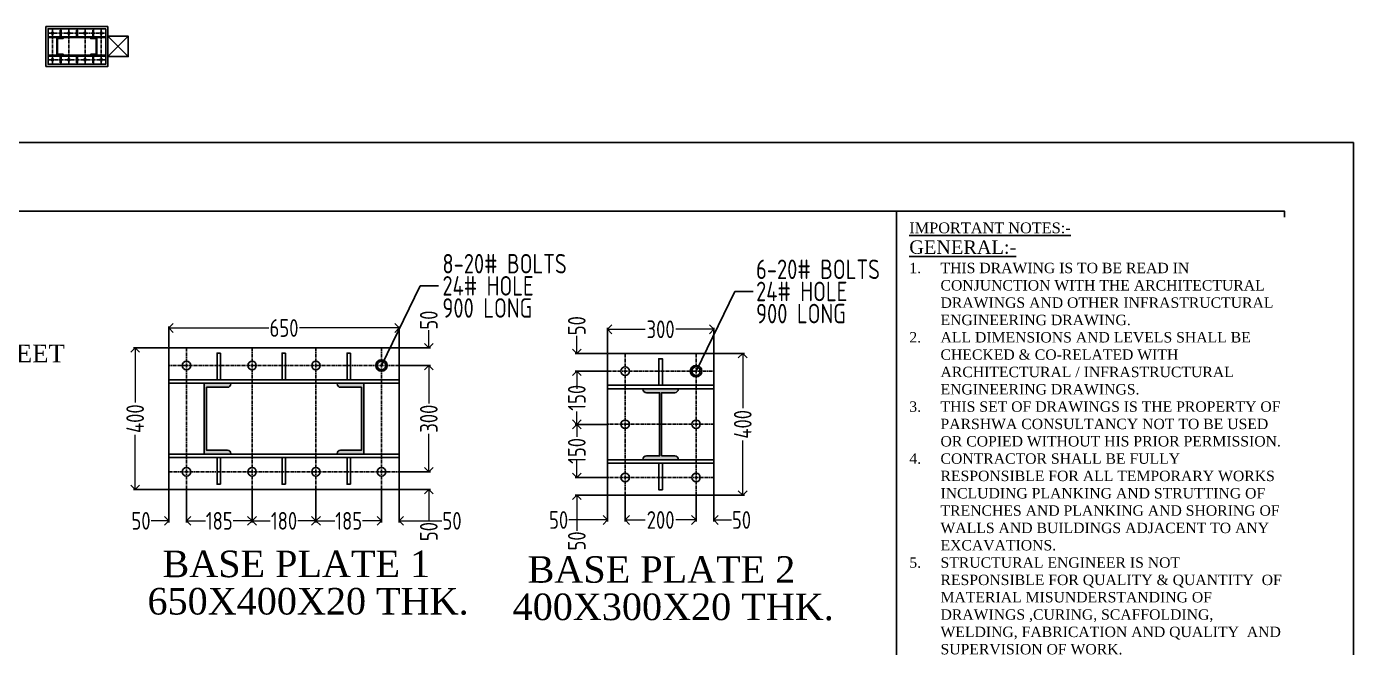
# Model space of a CAD drawing. Header units: millimetres. Extents: x 3470347 to 5996549, y -3470518 to 17149644.
# Drawn here: x 4804204 to 4819179, y 6908406 to 6915419 of the extents above; entities that cross this region are included whole.
import ezdxf

# ---------------------------------------------------------------- set-up
doc = ezdxf.new("R2010")
doc.units = ezdxf.units.MM
doc.header["$MEASUREMENT"] = 0
doc.header["$PDMODE"] = 35
doc.header["$PDSIZE"] = -5
doc.linetypes.add('CENTERX2', pattern=[4, 2.5, -0.5, 0.5, -0.5])
doc.layers.get('0').update_dxf_attribs({"linetype": 'CONTINUOUS', "lineweight": 25})
doc.layers.get('DEFPOINTS').update_dxf_attribs({"linetype": 'CONTINUOUS', "lineweight": 25})
doc.layers.add('Grid', color=44, linetype='CONTINUOUS')
for name, color, linetype, lineweight in [('rDIMension', 1, 'CONTINUOUS', 18), ('rRCC 1', 3, 'CONTINUOUS', 25), ('SHEET', 7, 'CONTINUOUS', 15)]:
    doc.layers.add(name, color=color, linetype=linetype, lineweight=lineweight)
doc.styles.add('Aerial', font='times.ttf')
doc.styles.add('DIM', font='geniso.shx', dxfattribs={"width": 0.85})
doc.styles.add('JAINIL', font='times.ttf')
doc.dimstyles.new('ST-100', dxfattribs={"dimscale": 100, "dimtxt": 7, "dimasz": 5, "dimexe": 0.18, "dimexo": 0.0625, "dimgap": 0.2, "dimtad": 0, "dimdec": 0, "dimzin": 0, "dimdsep": 46, "dimtxsty": 'DIM', "dimblk": 'OPEN90', "dimcen": 0.09, "dimclrd": 256, "dimclrt": 7, "dimadec": 0, "dimazin": 0, "dimtfac": 1, "dimtdec": 0, "dimtofl": 0, "dimtmove": 0, "dimatfit": 3, "dimldrblk": 'OPEN90', "dimfxl": 1, "dimtolj": 1, "dimtzin": 0, "dimlwd": -1, "dimarcsym": 0})
doc.dimstyles.new('ST-25', dxfattribs={"dimscale": 100, "dimtxt": 2.5, "dimasz": 2, "dimexe": 0.18, "dimexo": 0.0625, "dimgap": 0.2, "dimtad": 0, "dimdec": 0, "dimlfac": 0.25, "dimzin": 0, "dimdsep": 46, "dimtxsty": 'DIM', "dimblk": 'OPEN90', "dimcen": 0.09, "dimclrd": 256, "dimclrt": 7, "dimadec": 0, "dimazin": 0, "dimtfac": 1, "dimtdec": 0, "dimtofl": 0, "dimtmove": 0, "dimatfit": 3, "dimldrblk": 'OPEN90', "dimfxl": 1, "dimtolj": 1, "dimtzin": 0, "dimlwd": -1, "dimarcsym": 0})

# ---------------------------------------------------------------- blocks, each defined once
blk = doc.blocks.new('C111')
at = {"transparency": 33554559}
h = blk.add_hatch(color=1, dxfattribs=at)
h.dxf.hatch_style = 1
h.paths.add_polyline_path([(4330012, 6823585), (4330012, 6823785), (4330087, 6823785), (4330087, 6823784, -0.414214), (4330077, 6823774), (4330018, 6823774), (4330018, 6823597), (4330077, 6823597, -0.414214), (4330087, 6823587), (4330087, 6823585)])
h = blk.add_hatch(color=1, dxfattribs=at)
h.dxf.hatch_style = 1
h.paths.add_polyline_path([(4330462, 6823585), (4330462, 6823785), (4330387, 6823785), (4330387, 6823784, 0.414214), (4330397, 6823774), (4330456, 6823774), (4330456, 6823597), (4330397, 6823597, 0.414214), (4330387, 6823587), (4330387, 6823585)])
at = {"color": 8, "linetype": 'CENTERX2', "ltscale": 15}
for p, q in [((4329912, 6823835), (4330562, 6823835)), ((4329962, 6823485), (4329962, 6823885)), ((4330146, 6823485), (4330146, 6823885)), ((4330329, 6823485), (4330329, 6823885)), ((4330512, 6823885), (4330512, 6823485)), ((4330562, 6823535), (4329912, 6823535))]:
    blk.add_line(p, q, dxfattribs=at)
at = {"color": 6}
blk.add_lwpolyline([(4330587, 6823910), (4330587, 6823460), (4329887, 6823460), (4329887, 6823910)], close=True, dxfattribs=at)
at = {"color": 5}
blk.add_lwpolyline([(4330562, 6823885), (4330562, 6823485), (4329912, 6823485), (4329912, 6823885)], close=True, dxfattribs=at)
at = {"color": 4}
for points in [[(4329912, 6823795), (4330562, 6823795)], [(4329912, 6823785), (4330562, 6823785)], [(4329912, 6823585), (4330562, 6823585)], [(4329912, 6823575), (4330562, 6823575)]]:
    blk.add_lwpolyline(points, dxfattribs=at)
at = {"color": 1}
for points in [[(4330018, 6823774), (4330018, 6823597), (4330077, 6823597, -0.414214), (4330087, 6823587), (4330087, 6823585), (4330012, 6823585), (4330012, 6823785), (4330087, 6823785), (4330087, 6823784, -0.414214), (4330077, 6823774)], [(4330456, 6823774), (4330456, 6823597), (4330397, 6823597, 0.414214), (4330387, 6823587), (4330387, 6823585), (4330462, 6823585), (4330462, 6823785), (4330387, 6823785), (4330387, 6823784, 0.414214), (4330397, 6823774)]]:
    blk.add_lwpolyline(points, format="xyb", close=True, dxfattribs=at)
at = {"color": 4}
for points in [[(4330049, 6823870), (4330049, 6823795), (4330059, 6823795), (4330059, 6823870)], [(4330233, 6823870), (4330233, 6823795), (4330243, 6823795), (4330243, 6823870)], [(4330416, 6823870), (4330416, 6823795), (4330426, 6823795), (4330426, 6823870)], [(4330049, 6823500), (4330049, 6823575), (4330059, 6823575), (4330059, 6823500)], [(4330233, 6823500), (4330233, 6823575), (4330243, 6823575), (4330243, 6823500)], [(4330416, 6823500), (4330416, 6823575), (4330426, 6823575), (4330426, 6823500)]]:
    blk.add_lwpolyline(points, close=True, dxfattribs=at)
at = {"color": 2}
for centre in [(4329962, 6823835), (4330146, 6823835), (4330329, 6823835), (4330512, 6823835), (4329962, 6823535), (4330146, 6823535), (4330329, 6823535), (4330512, 6823535)]:
    blk.add_circle(centre, 12, dxfattribs=at)
blk = doc.blocks.new('_Open90')
at = {"color": 0, "linetype": 'ByBlock', "lineweight": -2}
for p, q in [((0, 0), (-1, 0)), ((-0.5, 0.5), (0, 0)), ((0, 0), (-0.5, -0.5))]:
    blk.add_line(p, q, dxfattribs=at)
blk = doc.blocks.new('*D781')
at = {"layer": 'DEFPOINTS', "color": 0}
for p in [(4808410, 6912014), (4805810, 6911790), (4808410, 6911790)]:
    blk.add_point(p, dxfattribs=at)
at = {"layer": 'rDIMension', "color": 0, "lineweight": -2}
for p, q in [((4805810, 6911796), (4805810, 6912032)), ((4808410, 6911796), (4808410, 6912032))]:
    blk.add_line(p, q, dxfattribs=at)
at = {"layer": 'rDIMension'}
for p, q in [((4805910, 6912014), (4806937, 6912014)), ((4808310, 6912014), (4807283, 6912014))]:
    blk.add_line(p, q, dxfattribs=at)
at = {"layer": 'rDIMension', "xscale": 100, "yscale": 100, "zscale": 100, "rotation": 180}
blk.add_blockref('_Open90', (4805810, 6912014), dxfattribs=at)
at = {"layer": 'rDIMension', "xscale": 100, "yscale": 100, "zscale": 100}
blk.add_blockref('_Open90', (4808410, 6912014), dxfattribs=at)
at = {"layer": 'rDIMension', "color": 7, "insert": (4807110, 6912014), "char_height": 200, "attachment_point": 5, "style": 'DIM'}
blk.add_mtext('\\A1;650', dxfattribs=at)
blk = doc.blocks.new('*D782')
at = {"layer": 'DEFPOINTS', "color": 0}
for p in [(4805430, 6911790), (4805810, 6911790), (4805810, 6910190)]:
    blk.add_point(p, dxfattribs=at)
at = {"layer": 'rDIMension', "color": 0, "lineweight": -2}
for p, q in [((4805803, 6911790), (4805412, 6911790)), ((4805803, 6910190), (4805412, 6910190))]:
    blk.add_line(p, q, dxfattribs=at)
at = {"layer": 'rDIMension'}
for p, q in [((4805430, 6911690), (4805430, 6911171)), ((4805430, 6910290), (4805430, 6910808))]:
    blk.add_line(p, q, dxfattribs=at)
at = {"layer": 'rDIMension', "xscale": 100, "yscale": 100, "zscale": 100}
for p, rotation in [((4805430, 6911790), 90), ((4805430, 6910190), 270)]:
    blk.add_blockref('_Open90', p, dxfattribs=dict(at, rotation=rotation))
at = {"layer": 'rDIMension', "color": 7, "insert": (4805430, 6910990), "char_height": 200, "attachment_point": 5, "rotation": 90, "style": 'DIM'}
blk.add_mtext('\\A1;400', dxfattribs=at)
blk = doc.blocks.new('*D783')
at = {"layer": 'DEFPOINTS', "color": 0}
for p in [(4805810, 6910190), (4806010, 6910190), (4805810, 6909836)]:
    blk.add_point(p, dxfattribs=at)
at = {"layer": 'rDIMension', "color": 0, "lineweight": -2}
for p, q in [((4805810, 6910184), (4805810, 6909818)), ((4806010, 6910184), (4806010, 6909818))]:
    blk.add_line(p, q, dxfattribs=at)
at = {"layer": 'rDIMension'}
for p, q in [((4805710, 6909836), (4805610, 6909836)), ((4806110, 6909836), (4806210, 6909836))]:
    blk.add_line(p, q, dxfattribs=at)
at = {"layer": 'rDIMension', "xscale": 100, "yscale": 100, "zscale": 100}
blk.add_blockref('_Open90', (4805810, 6909836), dxfattribs=at)
at = {"layer": 'rDIMension', "xscale": 100, "yscale": 100, "zscale": 100, "rotation": 180}
blk.add_blockref('_Open90', (4806010, 6909836), dxfattribs=at)
at = {"layer": 'rDIMension', "color": 7, "insert": (4805496, 6909836), "char_height": 200, "attachment_point": 5, "style": 'DIM'}
blk.add_mtext('\\A1;50', dxfattribs=at)
blk = doc.blocks.new('*D784')
at = {"layer": 'DEFPOINTS', "color": 0}
for p in [(4806010, 6910190), (4806749, 6910190), (4806749, 6909836)]:
    blk.add_point(p, dxfattribs=at)
at = {"layer": 'rDIMension', "color": 0, "lineweight": -2}
for p, q in [((4806010, 6910184), (4806010, 6909818)), ((4806749, 6910184), (4806749, 6909818))]:
    blk.add_line(p, q, dxfattribs=at)
at = {"layer": 'rDIMension'}
for p, q in [((4806110, 6909836), (4806223, 6909836)), ((4806649, 6909836), (4806535, 6909836))]:
    blk.add_line(p, q, dxfattribs=at)
at = {"layer": 'rDIMension', "xscale": 100, "yscale": 100, "zscale": 100, "rotation": 180}
blk.add_blockref('_Open90', (4806010, 6909836), dxfattribs=at)
at = {"layer": 'rDIMension', "xscale": 100, "yscale": 100, "zscale": 100}
blk.add_blockref('_Open90', (4806749, 6909836), dxfattribs=at)
at = {"layer": 'rDIMension', "color": 7, "insert": (4806379, 6909836), "char_height": 200, "attachment_point": 5, "style": 'DIM'}
blk.add_mtext('\\A1;185', dxfattribs=at)
blk = doc.blocks.new('*D785')
at = {"layer": 'DEFPOINTS', "color": 0}
for p in [(4806749, 6910190), (4807470, 6910190), (4807470, 6909836)]:
    blk.add_point(p, dxfattribs=at)
at = {"layer": 'rDIMension', "color": 0, "lineweight": -2}
for p, q in [((4806749, 6910184), (4806749, 6909818)), ((4807470, 6910184), (4807470, 6909818))]:
    blk.add_line(p, q, dxfattribs=at)
at = {"layer": 'rDIMension'}
for p, q in [((4806849, 6909836), (4806954, 6909836)), ((4807370, 6909836), (4807266, 6909836))]:
    blk.add_line(p, q, dxfattribs=at)
at = {"layer": 'rDIMension', "xscale": 100, "yscale": 100, "zscale": 100, "rotation": 180}
blk.add_blockref('_Open90', (4806749, 6909836), dxfattribs=at)
at = {"layer": 'rDIMension', "xscale": 100, "yscale": 100, "zscale": 100}
blk.add_blockref('_Open90', (4807470, 6909836), dxfattribs=at)
at = {"layer": 'rDIMension', "color": 7, "insert": (4807110, 6909836), "char_height": 200, "attachment_point": 5, "style": 'DIM'}
blk.add_mtext('\\A1;180', dxfattribs=at)
blk = doc.blocks.new('*D786')
at = {"layer": 'DEFPOINTS', "color": 0}
for p in [(4807470, 6910190), (4808210, 6910190), (4808210, 6909836)]:
    blk.add_point(p, dxfattribs=at)
at = {"layer": 'rDIMension', "color": 0, "lineweight": -2}
for p, q in [((4807470, 6910184), (4807470, 6909818)), ((4808210, 6910184), (4808210, 6909818))]:
    blk.add_line(p, q, dxfattribs=at)
at = {"layer": 'rDIMension'}
for p, q in [((4807570, 6909836), (4807684, 6909836)), ((4808110, 6909836), (4807996, 6909836))]:
    blk.add_line(p, q, dxfattribs=at)
at = {"layer": 'rDIMension', "xscale": 100, "yscale": 100, "zscale": 100, "rotation": 180}
blk.add_blockref('_Open90', (4807470, 6909836), dxfattribs=at)
at = {"layer": 'rDIMension', "xscale": 100, "yscale": 100, "zscale": 100}
blk.add_blockref('_Open90', (4808210, 6909836), dxfattribs=at)
at = {"layer": 'rDIMension', "color": 7, "insert": (4807840, 6909836), "char_height": 200, "attachment_point": 5, "style": 'DIM'}
blk.add_mtext('\\A1;185', dxfattribs=at)
blk = doc.blocks.new('*D787')
at = {"layer": 'DEFPOINTS', "color": 0}
for p in [(4808210, 6910190), (4808410, 6910190), (4808410, 6909836)]:
    blk.add_point(p, dxfattribs=at)
at = {"layer": 'rDIMension', "color": 0, "lineweight": -2}
for p, q in [((4808210, 6910184), (4808210, 6909818)), ((4808410, 6910184), (4808410, 6909818))]:
    blk.add_line(p, q, dxfattribs=at)
at = {"layer": 'rDIMension'}
for p, q in [((4808110, 6909836), (4808010, 6909836)), ((4808510, 6909836), (4808892, 6909836))]:
    blk.add_line(p, q, dxfattribs=at)
at = {"layer": 'rDIMension', "xscale": 100, "yscale": 100, "zscale": 100}
blk.add_blockref('_Open90', (4808210, 6909836), dxfattribs=at)
at = {"layer": 'rDIMension', "xscale": 100, "yscale": 100, "zscale": 100, "rotation": 180}
blk.add_blockref('_Open90', (4808410, 6909836), dxfattribs=at)
at = {"layer": 'rDIMension', "color": 7, "insert": (4809006, 6909836), "char_height": 200, "attachment_point": 5, "style": 'DIM'}
blk.add_mtext('\\A1;50', dxfattribs=at)
blk = doc.blocks.new('*D788')
at = {"layer": 'DEFPOINTS', "color": 0}
for p in [(4808410, 6911790), (4808744, 6911790), (4808410, 6911590)]:
    blk.add_point(p, dxfattribs=at)
at = {"layer": 'rDIMension'}
for p, q in [((4808744, 6911890), (4808744, 6911990)), ((4808744, 6911490), (4808744, 6911390))]:
    blk.add_line(p, q, dxfattribs=at)
at = {"layer": 'rDIMension', "color": 0, "lineweight": -2}
for p, q in [((4808416, 6911790), (4808762, 6911790)), ((4808416, 6911590), (4808762, 6911590))]:
    blk.add_line(p, q, dxfattribs=at)
at = {"layer": 'rDIMension', "xscale": 100, "yscale": 100, "zscale": 100}
for p, rotation in [((4808744, 6911790), 270), ((4808744, 6911590), 90)]:
    blk.add_blockref('_Open90', p, dxfattribs=dict(at, rotation=rotation))
at = {"layer": 'rDIMension', "color": 7, "insert": (4808744, 6912103), "char_height": 200, "attachment_point": 5, "rotation": 90, "style": 'DIM'}
blk.add_mtext('\\A1;50', dxfattribs=at)
blk = doc.blocks.new('*D789')
at = {"layer": 'DEFPOINTS', "color": 0}
for p in [(4808410, 6911590), (4808410, 6910390), (4808744, 6910390)]:
    blk.add_point(p, dxfattribs=at)
at = {"layer": 'rDIMension', "color": 0, "lineweight": -2}
for p, q in [((4808416, 6911590), (4808762, 6911590)), ((4808416, 6910390), (4808762, 6910390))]:
    blk.add_line(p, q, dxfattribs=at)
at = {"layer": 'rDIMension'}
for p, q in [((4808744, 6911490), (4808744, 6911163)), ((4808744, 6910490), (4808744, 6910817))]:
    blk.add_line(p, q, dxfattribs=at)
at = {"layer": 'rDIMension', "xscale": 100, "yscale": 100, "zscale": 100}
for p, rotation in [((4808744, 6911590), 90), ((4808744, 6910390), 270)]:
    blk.add_blockref('_Open90', p, dxfattribs=dict(at, rotation=rotation))
at = {"layer": 'rDIMension', "color": 7, "insert": (4808744, 6910990), "char_height": 200, "attachment_point": 5, "rotation": 90, "style": 'DIM'}
blk.add_mtext('\\A1;300', dxfattribs=at)
blk = doc.blocks.new('*D790')
at = {"layer": 'DEFPOINTS', "color": 0}
for p in [(4808410, 6910390), (4808410, 6910190), (4808744, 6910190)]:
    blk.add_point(p, dxfattribs=at)
at = {"layer": 'rDIMension'}
for p, q in [((4808744, 6910490), (4808744, 6910590)), ((4808744, 6910090), (4808744, 6909829))]:
    blk.add_line(p, q, dxfattribs=at)
at = {"layer": 'rDIMension', "color": 0, "lineweight": -2}
for p, q in [((4808416, 6910390), (4808762, 6910390)), ((4808416, 6910190), (4808762, 6910190))]:
    blk.add_line(p, q, dxfattribs=at)
at = {"layer": 'rDIMension', "xscale": 100, "yscale": 100, "zscale": 100}
for p, rotation in [((4808744, 6910390), 270), ((4808744, 6910190), 90)]:
    blk.add_blockref('_Open90', p, dxfattribs=dict(at, rotation=rotation))
at = {"layer": 'rDIMension', "color": 7, "insert": (4808744, 6909715), "char_height": 200, "attachment_point": 5, "rotation": 90, "style": 'DIM'}
blk.add_mtext('\\A1;50', dxfattribs=at)
blk = doc.blocks.new('*D791')
at = {"layer": 'DEFPOINTS', "color": 0}
for p in [(4810760, 6911999), (4810760, 6911726), (4811960, 6911726)]:
    blk.add_point(p, dxfattribs=at)
at = {"layer": 'rDIMension', "color": 0, "lineweight": -2}
for p, q in [((4810760, 6911733), (4810760, 6912017)), ((4811960, 6911733), (4811960, 6912017))]:
    blk.add_line(p, q, dxfattribs=at)
at = {"layer": 'rDIMension'}
for p, q in [((4810860, 6911999), (4811187, 6911999)), ((4811860, 6911999), (4811533, 6911999))]:
    blk.add_line(p, q, dxfattribs=at)
at = {"layer": 'rDIMension', "xscale": 100, "yscale": 100, "zscale": 100, "rotation": 180}
blk.add_blockref('_Open90', (4810760, 6911999), dxfattribs=at)
at = {"layer": 'rDIMension', "xscale": 100, "yscale": 100, "zscale": 100}
blk.add_blockref('_Open90', (4811960, 6911999), dxfattribs=at)
at = {"layer": 'rDIMension', "color": 7, "insert": (4811360, 6911999), "char_height": 200, "attachment_point": 5, "style": 'DIM'}
blk.add_mtext('\\A1;300', dxfattribs=at)
blk = doc.blocks.new('*D792')
at = {"layer": 'DEFPOINTS', "color": 0}
for p in [(4811960, 6911726), (4811960, 6910126), (4812287, 6910126)]:
    blk.add_point(p, dxfattribs=at)
at = {"layer": 'rDIMension', "color": 0, "lineweight": -2}
for p, q in [((4811966, 6911726), (4812305, 6911726)), ((4811966, 6910126), (4812305, 6910126))]:
    blk.add_line(p, q, dxfattribs=at)
at = {"layer": 'rDIMension'}
for p, q in [((4812287, 6911626), (4812287, 6911108)), ((4812287, 6910226), (4812287, 6910745))]:
    blk.add_line(p, q, dxfattribs=at)
at = {"layer": 'rDIMension', "xscale": 100, "yscale": 100, "zscale": 100}
for p, rotation in [((4812287, 6911726), 90), ((4812287, 6910126), 270)]:
    blk.add_blockref('_Open90', p, dxfattribs=dict(at, rotation=rotation))
at = {"layer": 'rDIMension', "color": 7, "insert": (4812287, 6910926), "char_height": 200, "attachment_point": 5, "rotation": 90, "style": 'DIM'}
blk.add_mtext('\\A1;400', dxfattribs=at)
blk = doc.blocks.new('*D793')
at = {"layer": 'DEFPOINTS', "color": 0}
for p in [(4810414, 6911726), (4810760, 6911726), (4810760, 6911526)]:
    blk.add_point(p, dxfattribs=at)
at = {"layer": 'rDIMension'}
for p, q in [((4810414, 6911826), (4810414, 6911926)), ((4810414, 6911426), (4810414, 6911326))]:
    blk.add_line(p, q, dxfattribs=at)
at = {"layer": 'rDIMension', "color": 0, "lineweight": -2}
for p, q in [((4810753, 6911726), (4810396, 6911726)), ((4810753, 6911526), (4810396, 6911526))]:
    blk.add_line(p, q, dxfattribs=at)
at = {"layer": 'rDIMension', "xscale": 100, "yscale": 100, "zscale": 100}
for p, rotation in [((4810414, 6911726), 270), ((4810414, 6911526), 90)]:
    blk.add_blockref('_Open90', p, dxfattribs=dict(at, rotation=rotation))
at = {"layer": 'rDIMension', "color": 7, "insert": (4810414, 6912040), "char_height": 200, "attachment_point": 5, "rotation": 90, "style": 'DIM'}
blk.add_mtext('\\A1;50', dxfattribs=at)
blk = doc.blocks.new('*D794')
at = {"layer": 'DEFPOINTS', "color": 0}
for p in [(4810760, 6911526), (4810414, 6910926), (4810760, 6910926)]:
    blk.add_point(p, dxfattribs=at)
at = {"layer": 'rDIMension', "color": 0, "lineweight": -2}
for p, q in [((4810753, 6911526), (4810396, 6911526)), ((4810753, 6910926), (4810396, 6910926))]:
    blk.add_line(p, q, dxfattribs=at)
at = {"layer": 'rDIMension'}
for p, q in [((4810414, 6911426), (4810414, 6911383)), ((4810414, 6911026), (4810414, 6911070))]:
    blk.add_line(p, q, dxfattribs=at)
at = {"layer": 'rDIMension', "xscale": 100, "yscale": 100, "zscale": 100}
for p, rotation in [((4810414, 6911526), 90), ((4810414, 6910926), 270)]:
    blk.add_blockref('_Open90', p, dxfattribs=dict(at, rotation=rotation))
at = {"layer": 'rDIMension', "color": 7, "insert": (4810414, 6911226), "char_height": 200, "attachment_point": 5, "rotation": 90, "style": 'DIM'}
blk.add_mtext('\\A1;150', dxfattribs=at)
blk = doc.blocks.new('*D795')
at = {"layer": 'DEFPOINTS', "color": 0}
for p in [(4810760, 6910926), (4810414, 6910326), (4810760, 6910326)]:
    blk.add_point(p, dxfattribs=at)
at = {"layer": 'rDIMension', "color": 0, "lineweight": -2}
for p, q in [((4810753, 6910926), (4810396, 6910926)), ((4810753, 6910326), (4810396, 6910326))]:
    blk.add_line(p, q, dxfattribs=at)
at = {"layer": 'rDIMension'}
for p, q in [((4810414, 6910826), (4810414, 6910783)), ((4810414, 6910426), (4810414, 6910470))]:
    blk.add_line(p, q, dxfattribs=at)
at = {"layer": 'rDIMension', "xscale": 100, "yscale": 100, "zscale": 100}
for p, rotation in [((4810414, 6910926), 90), ((4810414, 6910326), 270)]:
    blk.add_blockref('_Open90', p, dxfattribs=dict(at, rotation=rotation))
at = {"layer": 'rDIMension', "color": 7, "insert": (4810414, 6910626), "char_height": 200, "attachment_point": 5, "rotation": 90, "style": 'DIM'}
blk.add_mtext('\\A1;150', dxfattribs=at)
blk = doc.blocks.new('*D796')
at = {"layer": 'DEFPOINTS', "color": 0}
for p in [(4810760, 6910326), (4810414, 6910126), (4810760, 6910126)]:
    blk.add_point(p, dxfattribs=at)
at = {"layer": 'rDIMension'}
for p, q in [((4810414, 6910426), (4810414, 6910526)), ((4810414, 6910026), (4810414, 6909722))]:
    blk.add_line(p, q, dxfattribs=at)
at = {"layer": 'rDIMension', "color": 0, "lineweight": -2}
for p, q in [((4810753, 6910326), (4810396, 6910326)), ((4810753, 6910126), (4810396, 6910126))]:
    blk.add_line(p, q, dxfattribs=at)
at = {"layer": 'rDIMension', "xscale": 100, "yscale": 100, "zscale": 100}
for p, rotation in [((4810414, 6910326), 270), ((4810414, 6910126), 90)]:
    blk.add_blockref('_Open90', p, dxfattribs=dict(at, rotation=rotation))
at = {"layer": 'rDIMension', "color": 7, "insert": (4810414, 6909609), "char_height": 200, "attachment_point": 5, "rotation": 90, "style": 'DIM'}
blk.add_mtext('\\A1;50', dxfattribs=at)
blk = doc.blocks.new('*D797')
at = {"layer": 'DEFPOINTS', "color": 0}
for p in [(4810760, 6910126), (4810960, 6910126), (4810760, 6909846)]:
    blk.add_point(p, dxfattribs=at)
at = {"layer": 'rDIMension', "color": 0, "lineweight": -2}
for p, q in [((4810760, 6910120), (4810760, 6909828)), ((4810960, 6910120), (4810960, 6909828))]:
    blk.add_line(p, q, dxfattribs=at)
at = {"layer": 'rDIMension'}
for p, q in [((4810660, 6909846), (4810323, 6909846)), ((4811060, 6909846), (4811160, 6909846))]:
    blk.add_line(p, q, dxfattribs=at)
at = {"layer": 'rDIMension', "xscale": 100, "yscale": 100, "zscale": 100}
blk.add_blockref('_Open90', (4810760, 6909846), dxfattribs=at)
at = {"layer": 'rDIMension', "xscale": 100, "yscale": 100, "zscale": 100, "rotation": 180}
blk.add_blockref('_Open90', (4810960, 6909846), dxfattribs=at)
at = {"layer": 'rDIMension', "color": 7, "insert": (4810209, 6909846), "char_height": 200, "attachment_point": 5, "style": 'DIM'}
blk.add_mtext('\\A1;50', dxfattribs=at)
blk = doc.blocks.new('*D798')
at = {"layer": 'DEFPOINTS', "color": 0}
for p in [(4810960, 6910126), (4811760, 6910126), (4811760, 6909846)]:
    blk.add_point(p, dxfattribs=at)
at = {"layer": 'rDIMension', "color": 0, "lineweight": -2}
for p, q in [((4810960, 6910120), (4810960, 6909828)), ((4811760, 6910120), (4811760, 6909828))]:
    blk.add_line(p, q, dxfattribs=at)
at = {"layer": 'rDIMension'}
for p, q in [((4811060, 6909846), (4811187, 6909846)), ((4811660, 6909846), (4811533, 6909846))]:
    blk.add_line(p, q, dxfattribs=at)
at = {"layer": 'rDIMension', "xscale": 100, "yscale": 100, "zscale": 100, "rotation": 180}
blk.add_blockref('_Open90', (4810960, 6909846), dxfattribs=at)
at = {"layer": 'rDIMension', "xscale": 100, "yscale": 100, "zscale": 100}
blk.add_blockref('_Open90', (4811760, 6909846), dxfattribs=at)
at = {"layer": 'rDIMension', "color": 7, "insert": (4811360, 6909846), "char_height": 200, "attachment_point": 5, "style": 'DIM'}
blk.add_mtext('\\A1;200', dxfattribs=at)
blk = doc.blocks.new('*D799')
at = {"layer": 'DEFPOINTS', "color": 0}
for p in [(4811760, 6910126), (4811960, 6910126), (4811960, 6909846)]:
    blk.add_point(p, dxfattribs=at)
at = {"layer": 'rDIMension', "color": 0, "lineweight": -2}
for p, q in [((4811760, 6910120), (4811760, 6909828)), ((4811960, 6910120), (4811960, 6909828))]:
    blk.add_line(p, q, dxfattribs=at)
at = {"layer": 'rDIMension'}
for p, q in [((4811660, 6909846), (4811560, 6909846)), ((4812060, 6909846), (4812160, 6909846))]:
    blk.add_line(p, q, dxfattribs=at)
at = {"layer": 'rDIMension', "xscale": 100, "yscale": 100, "zscale": 100}
blk.add_blockref('_Open90', (4811760, 6909846), dxfattribs=at)
at = {"layer": 'rDIMension', "xscale": 100, "yscale": 100, "zscale": 100, "rotation": 180}
blk.add_blockref('_Open90', (4811960, 6909846), dxfattribs=at)
at = {"layer": 'rDIMension', "color": 7, "insert": (4812273, 6909846), "char_height": 200, "attachment_point": 5, "style": 'DIM'}
blk.add_mtext('\\A1;50', dxfattribs=at)

msp = doc.modelspace()

# ---------------------------------------------------------------- hatches: boundary and pattern name
at = {"transparency": 33554559}
h = msp.add_hatch(color=1, dxfattribs=at)
h.dxf.hatch_style = 1
h.paths.add_polyline_path([(4806209.71, 6910589.75), (4806209.71, 6911389.75), (4806509.71, 6911389.75), (4806509.71, 6911384.15, -0.41421356), (4806469.71, 6911344.15), (4806234.11, 6911344.15), (4806234.11, 6910635.35), (4806469.71, 6910635.35, -0.41421356), (4806509.71, 6910595.35), (4806509.71, 6910589.75)])
h = msp.add_hatch(color=1, dxfattribs=at)
h.dxf.hatch_style = 1
h.paths.add_polyline_path([(4807709.71, 6910595.35), (4807709.71, 6910589.75), (4808009.71, 6910589.75), (4808009.71, 6911389.75), (4807709.71, 6911389.75), (4807709.71, 6911384.15, 0.41421356), (4807749.71, 6911344.15), (4807985.31, 6911344.15), (4807985.31, 6910635.35), (4807749.71, 6910635.35, 0.41421356)])
h = msp.add_hatch(color=1, dxfattribs=at)
h.dxf.hatch_style = 1
h.paths.add_polyline_path([(4811159.72, 6910526.48), (4811559.72, 6910526.48), (4811559.72, 6910529.68, 0.41421356), (4811519.72, 6910569.68), (4811371.12, 6910569.68), (4811371.12, 6911283.28), (4811519.72, 6911283.28, 0.41421356), (4811559.72, 6911323.28), (4811559.72, 6911326.48), (4811159.72, 6911326.48), (4811159.72, 6911323.28, 0.41421356), (4811199.72, 6911283.28), (4811348.32, 6911283.28), (4811348.32, 6910569.68), (4811199.72, 6910569.68, 0.41421356), (4811159.72, 6910529.68)])

# ---------------------------------------------------------------- linework, layer by layer
at = {"color": 8, "linetype": 'CENTERX2', "ltscale": 15}
for p, q in [((4806009.71, 6911789.75), (4806009.71, 6910189.75)), ((4806749.04, 6910189.75), (4806749.04, 6911789.75)), ((4807470.38, 6910189.75), (4807470.38, 6911789.75)), ((4808209.71, 6910189.75), (4808209.71, 6911789.75)), ((4810959.72, 6910126.48), (4810959.72, 6911726.48)), ((4811759.72, 6911726.48), (4811759.72, 6910126.48)), ((4808409.71, 6911589.75), (4805809.71, 6911589.75)), ((4810759.72, 6911526.48), (4811959.72, 6911526.48)), ((4811959.72, 6910926.48), (4810759.72, 6910926.48)), ((4805809.71, 6910389.75), (4808409.71, 6910389.75)), ((4811959.72, 6910326.48), (4810759.72, 6910326.48))]:
    msp.add_line(p, q, dxfattribs=at)
at = {"color": 6}
for points in [[(4805122.67, 6915078.53), (4805352.67, 6915078.53), (4805352.67, 6915308.53), (4805122.67, 6915308.53), (4805122.67, 6915078.53)], [(4805122.67, 6915078.53), (4805352.67, 6915308.53)], [(4805352.67, 6915078.53), (4805122.67, 6915308.53)]]:
    msp.add_lwpolyline(points, dxfattribs=at)
at = {"lineweight": 25, "elevation": 0}
msp.add_lwpolyline([(4818401.82, 6899081.43), (4814023.3, 6899081.43), (4814023.3, 6913332.78), (4818401.82, 6913332.78)], close=True, dxfattribs=at)
at = {"color": 5}
for points in [[(4805809.71, 6911789.75), (4805809.71, 6910189.75), (4808409.71, 6910189.75), (4808409.71, 6911789.75)], [(4810759.72, 6911726.48), (4811959.72, 6911726.48), (4811959.72, 6910126.48), (4810759.72, 6910126.48)]]:
    msp.add_lwpolyline(points, close=True, dxfattribs=at)
at = {"color": 4}
for points in [[(4806394.02, 6911729.75), (4806394.02, 6911429.75), (4806354.02, 6911429.75), (4806354.02, 6911729.75)], [(4807127.35, 6911729.75), (4807127.35, 6911429.75), (4807087.35, 6911429.75), (4807087.35, 6911729.75)], [(4807860.68, 6911729.75), (4807860.68, 6911429.75), (4807820.68, 6911429.75), (4807820.68, 6911729.75)], [(4811379.72, 6911366.48), (4811379.72, 6911666.48), (4811339.72, 6911666.48), (4811339.72, 6911366.48)], [(4806394.02, 6910249.75), (4806394.02, 6910549.75), (4806354.02, 6910549.75), (4806354.02, 6910249.75)], [(4807127.35, 6910249.75), (4807127.35, 6910549.75), (4807087.35, 6910549.75), (4807087.35, 6910249.75)], [(4807860.68, 6910249.75), (4807860.68, 6910549.75), (4807820.68, 6910549.75), (4807820.68, 6910249.75)], [(4811379.72, 6910486.48), (4811379.72, 6910186.48), (4811339.72, 6910186.48), (4811339.72, 6910486.48)]]:
    msp.add_lwpolyline(points, close=True, dxfattribs=at)
for points in [[(4808409.71, 6911429.75), (4805809.71, 6911429.75)], [(4808409.71, 6911389.75), (4805809.71, 6911389.75)], [(4810759.72, 6911366.48), (4811959.72, 6911366.48)], [(4810759.72, 6911326.48), (4811959.72, 6911326.48)], [(4808409.71, 6910589.75), (4805809.71, 6910589.75)], [(4808409.71, 6910549.75), (4805809.71, 6910549.75)], [(4810759.72, 6910526.48), (4811959.72, 6910526.48)], [(4810759.72, 6910486.48), (4811959.72, 6910486.48)]]:
    msp.add_lwpolyline(points, dxfattribs=at)
at = {"color": 1}
for points in [[(4806234.11, 6911344.15), (4806234.11, 6910635.35), (4806469.71, 6910635.35, -0.41421356), (4806509.71, 6910595.35), (4806509.71, 6910589.75), (4806209.71, 6910589.75), (4806209.71, 6911389.75), (4806509.71, 6911389.75), (4806509.71, 6911384.15, -0.41421356), (4806469.71, 6911344.15)], [(4807985.31, 6911344.15), (4807985.31, 6910635.35), (4807749.71, 6910635.35, 0.41421356), (4807709.71, 6910595.35), (4807709.71, 6910589.75), (4808009.71, 6910589.75), (4808009.71, 6911389.75), (4807709.71, 6911389.75), (4807709.71, 6911384.15, 0.41421356), (4807749.71, 6911344.15)], [(4811371.12, 6910569.68), (4811371.12, 6911283.28), (4811519.72, 6911283.28, 0.41421356), (4811559.72, 6911323.28), (4811559.72, 6911326.48), (4811159.72, 6911326.48), (4811159.72, 6911323.28, 0.41421356), (4811199.72, 6911283.28), (4811348.32, 6911283.28), (4811348.32, 6910569.68), (4811199.72, 6910569.68, 0.41421356), (4811159.72, 6910529.68), (4811159.72, 6910526.48), (4811559.72, 6910526.48), (4811559.72, 6910529.68, 0.41421356), (4811519.72, 6910569.68)]]:
    msp.add_lwpolyline(points, format="xyb", close=True, dxfattribs=at)
at = {"color": 2}
for centre in [(4806009.71, 6911589.75), (4806749.04, 6911589.75), (4807470.38, 6911589.75), (4808209.71, 6911589.75), (4810959.72, 6911526.48), (4811759.72, 6911526.48), (4810959.72, 6910926.48), (4811759.72, 6910926.48), (4806009.71, 6910389.75), (4806749.04, 6910389.75), (4807470.38, 6910389.75), (4808209.71, 6910389.75), (4810959.72, 6910326.48), (4811759.72, 6910326.48)]:
    msp.add_circle(centre, 48, dxfattribs=at)

# ---------------------------------------------------------------- block references
at = {"rotation": 360}
msp.add_blockref('C111', (474535.44, 91508.33), dxfattribs=at)

# ---------------------------------------------------------------- texts
at = {"layer": 'rRCC 1', "color": 7, "char_height": 220, "attachment_point": 4, "line_spacing_factor": 0.681818, "style": 'DIM'}
for s, insert in [('\\A1;8-20# BOLTS\\P24# HOLE\\P900 LONG', (4808897.56, 6912489.99)), ('\\A1;\\Fgeniso.shx|c1;6-20# BOLTS\\P24# HOLE\\P900 LONG', (4812437.38, 6912426.73))]:
    msp.add_mtext(s, dxfattribs=dict(at, insert=insert))
at = {"layer": 'rRCC 1', "color": 7, "insert": (4802815.66, 6911724.5), "char_height": 200, "attachment_point": 4, "line_spacing_factor": 0.709091, "style": 'JAINIL', "bg_fill": 2}
msp.add_mtext('\\A1;ROOF SHEET', dxfattribs=at)

# ---------------------------------------------------------------- dimensions: what is measured, and where the dimension line sits
at = {"layer": 'rDIMension'}
for base, p1, p2, override, picture, middle in [((4808409.71, 6912013.57), (4805809.71, 6911789.75), (4808409.71, 6911789.75), {"dimtxt": 2, "dimasz": 1}, '*D781', (4807109.71, 6912013.57)), ((4810759.72, 6911998.74), (4811959.72, 6911726.48), (4810759.72, 6911726.48), {"dimtxt": 2, "dimasz": 1, "dimblk": 'Open90'}, '*D791', (4811359.72, 6911998.74)), ((4805809.71, 6909836.42), (4806009.71, 6910189.75), (4805809.71, 6910189.75), {"dimtxt": 2, "dimasz": 1, "dimblk": 'Open90'}, '*D783', (4805496.14, 6909836.42)), ((4806749.04, 6909836.42), (4806009.71, 6910189.75), (4806749.04, 6910189.75), {"dimtxt": 2, "dimasz": 1, "dimblk": 'Open90'}, '*D784', (4806379.38, 6909836.42)), ((4807470.38, 6909836.42), (4806749.04, 6910189.75), (4807470.38, 6910189.75), {"dimtxt": 2, "dimasz": 1, "dimblk": 'Open90'}, '*D785', (4807109.71, 6909836.42)), ((4808209.71, 6909836.42), (4807470.38, 6910189.75), (4808209.71, 6910189.75), {"dimtxt": 2, "dimasz": 1, "dimblk": 'Open90'}, '*D786', (4807840.04, 6909836.42)), ((4811759.72, 6909845.77), (4810959.72, 6910126.48), (4811759.72, 6910126.48), {"dimtxt": 2, "dimasz": 1, "dimblk": 'Open90'}, '*D798', (4811359.72, 6909845.77)), ((4811959.72, 6909845.77), (4811759.72, 6910126.48), (4811959.72, 6910126.48), {"dimtxt": 2, "dimasz": 1, "dimblk": 'Open90'}, '*D799', (4812273.29, 6909845.77))]:
    dim = msp.add_linear_dim(base=base, p1=p1, p2=p2, dimstyle='ST-25', override=override, dxfattribs=at)
    dim.commit()
    dim.dimension.update_dxf_attribs({"geometry": picture, "text_midpoint": middle})
for base, p1, p2, picture, middle in [((4808744.37, 6911789.75), (4808409.71, 6911589.75), (4808409.71, 6911789.75), '*D788', (4808744.37, 6912103.32)), ((4810413.61, 6911726.48), (4810759.72, 6911526.48), (4810759.72, 6911726.48), '*D793', (4810413.61, 6912040.05)), ((4805429.65, 6911789.75), (4805809.71, 6910189.75), (4805809.71, 6911789.75), '*D782', (4805429.65, 6910989.75)), ((4812286.97, 6910126.48), (4811959.72, 6911726.48), (4811959.72, 6910126.48), '*D792', (4812286.97, 6910926.48)), ((4808744.37, 6910389.75), (4808409.71, 6911589.75), (4808409.71, 6910389.75), '*D789', (4808744.37, 6910989.75)), ((4810413.61, 6910926.48), (4810759.72, 6911526.48), (4810759.72, 6910926.48), '*D794', (4810413.61, 6911226.48)), ((4810413.61, 6910326.48), (4810759.72, 6910926.48), (4810759.72, 6910326.48), '*D795', (4810413.61, 6910626.48))]:
    dim = msp.add_linear_dim(base=base, p1=p1, p2=p2, angle=90, dimstyle='ST-25', override={"dimtxt": 2, "dimasz": 1, "dimblk": 'Open90'}, dxfattribs=at)
    dim.commit()
    dim.dimension.update_dxf_attribs({"geometry": picture, "text_midpoint": middle})
for base, p1, p2, picture, middle in [((4808744.37, 6910189.75), (4808409.71, 6910389.75), (4808409.71, 6910189.75), '*D790', (4808744.37, 6909715.13)), ((4810413.61, 6910126.48), (4810759.72, 6910326.48), (4810759.72, 6910126.48), '*D796', (4810413.61, 6909608.87))]:
    dim = msp.add_linear_dim(base=base, p1=p1, p2=p2, angle=90, dimstyle='ST-25', override={"dimtxt": 2, "dimasz": 1, "dimblk": 'Open90'}, dxfattribs=at)
    dim.commit()
    dim.dimension.update_dxf_attribs({"geometry": picture, "text_midpoint": middle, "dimtype": 160})
for base, p1, p2, picture, middle in [((4808409.71, 6909836.42), (4808209.71, 6910189.75), (4808409.71, 6910189.75), '*D787', (4809005.6, 6909836.42)), ((4810759.72, 6909845.77), (4810959.72, 6910126.48), (4810759.72, 6910126.48), '*D797', (4810209.26, 6909845.77))]:
    dim = msp.add_linear_dim(base=base, p1=p1, p2=p2, dimstyle='ST-25', override={"dimtxt": 2, "dimasz": 1, "dimblk": 'Open90'}, dxfattribs=at)
    dim.commit()
    dim.dimension.update_dxf_attribs({"geometry": picture, "text_midpoint": middle, "dimtype": 160})

# ---------------------------------------------------------------- leaders
at = {"layer": 'rRCC 1'}
for points in [[(4808209.71, 6911589.75), (4808646.89, 6912489.99), (4808852.57, 6912489.99)], [(4811759.72, 6911526.48), (4812196.91, 6912426.73), (4812402.59, 6912426.73)]]:
    msp.add_leader(points, dimstyle='ST-100', override={"dimasz": 1.3, "dimldrblk": 'Origin'}, dxfattribs=at)

# ---------------------------------------------------------------- next in the draw order: texts
at = {"layer": 'rRCC 1', "color": 7, "char_height": 300, "attachment_point": 4, "line_spacing_factor": 0.709091, "style": 'JAINIL', "bg_fill": 2}
for s, insert in [('\\A1;BASE PLATE 1', (4805738.07, 6909347.85)), ('\\A1;BASE PLATE 2', (4809858.85, 6909284.58))]:
    msp.add_mtext(s, dxfattribs=dict(at, insert=insert))

# ---------------------------------------------------------------- next in the draw order: texts
for s, insert in [('\\A1;650X400X20 THK.', (4805568.91, 6908924.96)), ('\\A1;400X300X20 THK.', (4809689.7, 6908861.69))]:
    msp.add_mtext(s, dxfattribs=dict(at, insert=insert))

# ---------------------------------------------------------------- next in the draw order: linework, layer by layer
at = {"color": 192, "lineweight": 25, "elevation": 0}
msp.add_lwpolyline([(4778375.4, 6885257.45), (4819179.03, 6885257.45), (4819179.03, 6914108.53), (4778375.4, 6914108.53)], close=True, dxfattribs=at)
at = {"layer": 'SHEET', "color": 220, "lineweight": 25, "elevation": 0}
msp.add_lwpolyline([(4779152.61, 6886033.2), (4818401.82, 6886033.2), (4818401.82, 6913332.78), (4779152.61, 6913332.78)], close=True, dxfattribs=at)

# ---------------------------------------------------------------- next in the draw order: texts
at = {"layer": 'Grid', "color": 7, "lineweight": 25, "insert": (4814166.44, 6913205.61, 0), "char_height": 117.38327, "attachment_point": 1, "style": 'Aerial', "bg_fill": 2}
msp.add_mtext_dynamic_manual_height_columns('{\\H1.035928x;\\L\\C71;IMPORTANT NOTES:-\\P\\H1.245572x;\\C4;GENERAL:-}\\P\\pxi-3,l3,t3;1.^ITHIS DRAWING IS TO BE READ IN CONJUNCTION WITH THE ARCHITECTURAL DRAWINGS AND OTHER INFRASTRUCTURAL ENGINEERING DRAWING.\\P2.^IALL DIMENSIONS AND LEVELS SHALL BE CHECKED & CO-RELATED WITH ARCHITECTURAL / INFRASTRUCTURAL ENGINEERING DRAWINGS.\\P3.^I{\\C0;THIS SET OF DRAWINGS IS THE PROPERTY OF PARSHWA CONSULTANCY NOT TO BE USED OR COPIED WITHOUT HIS PRIOR PERMISSION.\\P4.^ICONTRACTOR SHALL BE FULLY RESPONSIBLE FOR ALL TEMPORARY WORKS INCLUDING PLANKING AND STRUTTING OF TRENCHES AND PLANKING AND SHORING OF WALLS AND BUILDINGS ADJACENT TO ANY EXCAVATIONS.\\P5.^ISTRUCTURAL ENGINEER IS NOT RESPONSIBLE FOR QUALITY & QUANTITY  OF MATERIAL MISUNDERSTANDING OF DRAWINGS ,CURING, SCAFFOLDING, WELDING, FABRICATION AND QUALITY  AND SUPERVISION OF WORK.}\\P6.^IIF THERE IS ANY DISCREPANCY, BETWEEN THIS AND ARCHITECTURAL / INFRASTRUCTURAL DRAWINGS,SHALL BE BROUGHT TO US IMMEDIATELY PRIOR TO \\A1;EXECUTION OF WORK.\\P7.^IUNLESS OTHERWISE STATED, ALL DIMENSIONS ARE IN MILLIMETERS AND ALL LEVELS ARE IN METERS.\\P8.^IONLY WRITTEN DIMENSIONS ARE TO BE FOLLOWED INSTEAD OF SCALED DIMENSIONS.\\P9.^I\\A0;\\C0;THE CLIENT WILL BE FULLY RESPONSIBLE FOR CONSTRUCTION, SUPERVISION AND SHALL ENGAGE FULL TIME TECHNICALLY QUALIFIED ENGINEER ON SITE.\\P\\A1;\\C7;10.^I\\A0;\\fArial|b0|i0|c0|p34;ALL THE STRUCTURES AFTER FABRICATION SHALL BE CONTROL ASSEMBLED IN SHOP TO MATCH THE  MATCHING DIMENSIONS AND CONNECTIONS OF DIFFERENT ERECTION MARKS BEFORE DISPATCH TO SITE.\\P\\A1;\\fTimes New Roman|b0|i0|c0|p18;11.^I\\A0;\\fArial|b0|i0|c0|p34;ALL CONNECTIONS ARE 8mm CONTINUOUS FILLET WELDS UNLESS OTHERWISE SPECIFIED.\\P\\A1;\\fTimes New Roman|b0|i0|c0|p18;12.^I\\A0;\\fArial|b0|i0|c0|p34;ALL STRUCTURAL STEEL ROLLED SECTION AND PLATES SHALL CONFORM TO I.S. 2062-1984.\\P\\A1;\\fTimes New Roman|b0|i0|c0|p18;13.^I\\A0;\\fArial|b0|i0|c0|p34;ALL WELDING SHALL CONFORM TO I.S. 816-1969.\\P14.^IALL ELECTRODES SHALL CONFORM TO I.S. 814(PART-1)1974.\\P15.^IWELDING SYMBOLS ARE AS PER I.S. 813-1961, WHERE USED.\\P16.^IALL M.S. BLACK BOLTS AND NUTS SHALL CONFORM TO I.S. 1963 (PART-1 TO 3)-1967.\\P\\A1;\\fTimes New Roman|b0|i0|c0|p18;17.^I\\A0;\\fArial|b0|i0|c0|p34;ALL WASHES SHALL CONFORM TO I.S. 5369-1975 I.S. 5370 -1969, I.S. 5374-1975.\\P18.^IPAINTING: ALL STRUCTURE AFTER FABRICATION SHALL BE PAINTED AS PER RESPECTIVE SPECIFICATIONS.\\P\\pi0,l0,tz;\\A1;\\fTimes New Roman|b0|i0|c0|p18;\\H1.290323x;\\L\\C4;FABRICATION :-\\P\\pi-3,l3,t3;\\fArial|b0|i0|c0|p34;\\H0.775x;\\l\\C7;1.^I\\A0;ALL STRUCTURAL STEEL OF FOR FABRICATION WORK SHALL BE OF Fe250 GRADE.\\P2.^IALL PIPES SHALL HAVE MINIMUM YIELD STRENGTH OF 250 N/Sq.mm.\\P\\fTimes New Roman|b0|i0|c0|p18;3.^I\\fArial|b0|i0|c0|p34;ALL CAP & SHOE PLATE SHALL BE WELDED AFTER FINAL ERECTION.', width=4232.7738, gutter_width=411.57, heights=[38057.4], dxfattribs=at)

doc.saveas('drawing.dxf')
